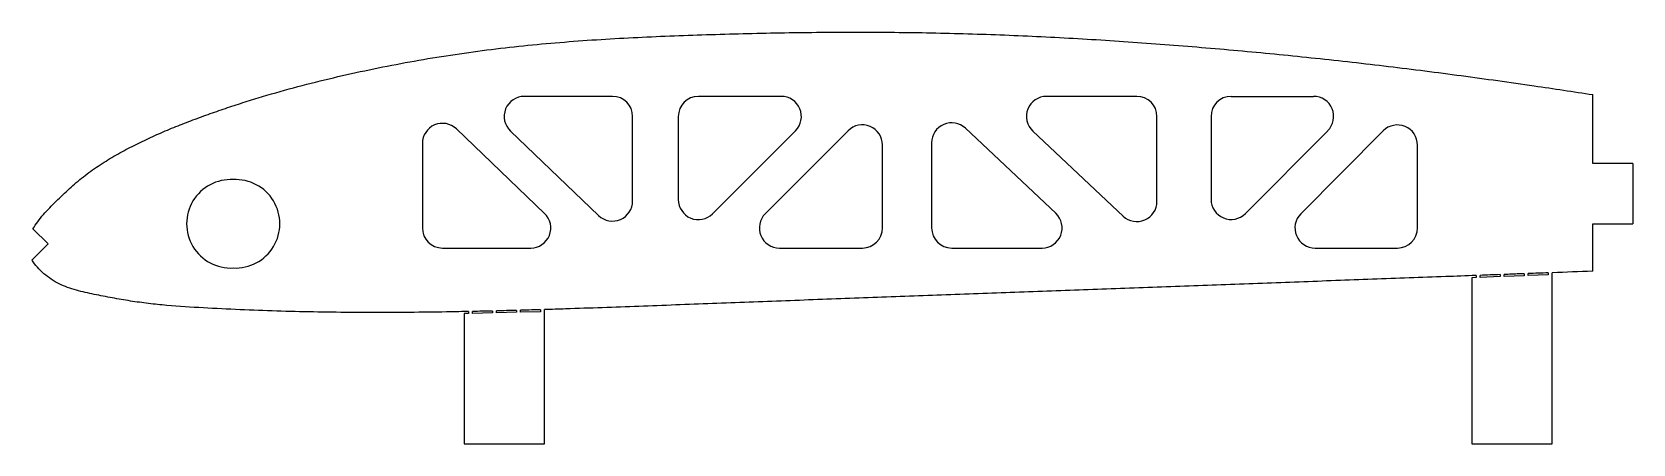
# Model space of a CAD drawing. Header units: millimetres. Extents: x 0.2 to 79.9, y -10 to 10.5.
import ezdxf

# ---------------------------------------------------------------- set-up
doc = ezdxf.new("R2010")
doc.units = ezdxf.units.MM

msp = doc.modelspace()

# ---------------------------------------------------------------- linework, layer by layer
at = {"color": 7, "linetype": 'Continuous', "lineweight": 25}
for p, q in [((29.1, 7.287), (24.707, 7.287)), ((37.501, 7.287), (33.373, 7.287)), ((55.201, 7.287), (50.704, 7.287)), ((59.895, 7.287), (63.999, 7.287)), ((77.901, 3.95), (77.901, 7.372)), ((25.717, 1.467), (21.325, 5.669)), ((30.1, 2.085), (30.1, 6.287)), ((32.373, 6.287), (32.373, 2.158)), ((34.08, 1.451), (38.208, 5.58)), ((40.83, 5.58), (36.701, 1.451)), ((51.165, 1.473), (46.669, 5.702)), ((56.201, 2.058), (56.201, 6.287)), ((58.895, 6.287), (58.895, 2.165)), ((64.708, 5.581), (60.604, 1.46)), ((19.633, 4.946), (19.633, 0.744)), ((24.016, 5.564), (28.408, 1.362)), ((42.537, 0.744), (42.537, 4.872)), ((44.984, 4.973), (44.984, 0.744)), ((50.019, 5.558), (54.516, 1.329)), ((67.467, 5.571), (63.363, 1.45)), ((69.175, 0.744), (69.175, 4.865)), ((79.901, 3.95), (77.901, 3.95)), ((79.901, 3.95), (79.901, 0.95)), ((77.901, 0.95), (79.901, 0.95)), ((77.901, -1.409), (77.901, 0.95)), ((0.248, 0.698), (0.996, -0.05)), ((0.996, -0.05), (0.2, -0.846)), ((20.633, -0.256), (25.026, -0.256)), ((37.408, -0.256), (41.537, -0.256)), ((45.984, -0.256), (50.48, -0.256)), ((64.071, -0.256), (68.175, -0.256)), ((73.286, -1.579), (73.286, -1.679)), ((73.486, -1.671), (73.486, -1.571)), ((74.486, -1.534), (74.486, -1.635)), ((74.685, -1.627), (74.685, -1.527)), ((75.685, -1.59), (74.685, -1.627)), ((75.685, -1.49), (75.685, -1.59)), ((75.885, -10), (75.885, -1.483)), ((72.087, -1.723), (71.885, -1.73)), ((71.885, -1.73), (71.885, -10)), ((72.087, -1.623), (72.087, -1.723)), ((72.287, -1.715), (72.287, -1.615)), ((73.286, -1.679), (72.287, -1.715)), ((74.486, -1.635), (73.486, -1.671)), ((21.923, -3.513), (21.721, -3.518)), ((21.721, -3.518), (21.721, -10)), ((21.923, -3.414), (21.923, -3.513)), ((22.122, -3.508), (22.122, -3.41)), ((23.122, -3.483), (22.122, -3.508)), ((23.122, -3.388), (23.122, -3.483)), ((23.322, -3.478), (23.322, -3.383)), ((24.322, -3.453), (23.322, -3.478)), ((24.322, -3.358), (24.322, -3.453)), ((24.522, -3.448), (24.522, -3.352)), ((25.521, -3.423), (24.522, -3.448)), ((25.521, -3.324), (25.521, -3.423)), ((25.721, -10), (25.721, -3.318)), ((21.721, -10), (25.721, -10)), ((71.885, -10), (75.885, -10))]:
    msp.add_line(p, q, dxfattribs=at)
for centre, radius, start, end in [((24.707, 6.287), 1, 90, 226.26915), ((29.1, 6.287), 1, 0, 90), ((33.373, 6.287), 1, 90, 180), ((37.501, 6.287), 1, 315, 90), ((50.704, 6.287), 1, 90, 226.75451), ((55.201, 6.287), 1, 0, 90), ((59.895, 6.287), 1, 90, 180), ((63.999, 6.287), 1, 315.11944, 90), ((20.633, 4.946), 1, 46.26915, 180), ((41.537, 4.872), 1, 360, 135), ((45.984, 4.973), 1, 46.75451, 180), ((68.175, 4.865), 1, 360, 135.11944), ((10.096, 0.95), 2.2, 86.86371, 273.13629), ((10.336, 0.95), 2.2, 266.86371, 93.13629), ((29.1, 2.085), 1, 226.26915, 0), ((33.373, 2.158), 1, 180, 315), ((55.201, 2.058), 1, 226.75451, 0), ((59.895, 2.165), 1, 180, 315.11944), ((25.026, 0.744), 1, 270, 46.26915), ((37.408, 0.744), 1, 135, 270), ((50.48, 0.744), 1, 270, 46.75451), ((64.071, 0.744), 1, 135.11944, 270), ((20.633, 0.744), 1, 180, 270), ((41.537, 0.744), 1, 270, 0), ((45.984, 0.744), 1, 180, 270), ((68.175, 0.744), 1, 270, 0)]:
    msp.add_arc(centre, radius, start, end, dxfattribs=at)
for points, knots in [([(0.248, 0.698), (0.318, 0.821), (0.482, 1.066), (0.766, 1.412), (1.077, 1.746), (1.399, 2.07), (1.725, 2.39), (2.058, 2.702), (2.516, 3.104), (3.117, 3.572), (3.878, 4.078), (4.669, 4.536), (5.481, 4.956), (6.309, 5.342), (7.149, 5.701), (7.998, 6.037), (8.855, 6.353), (9.718, 6.654), (10.585, 6.942), (11.747, 7.306), (13.212, 7.723), (14.983, 8.171), (16.766, 8.572), (18.557, 8.929), (20.357, 9.244), (22.164, 9.514), (24.582, 9.812), (27.616, 10.08), (31.265, 10.277), (34.917, 10.398), (38.57, 10.475), (42.224, 10.491), (45.878, 10.44), (49.529, 10.312), (53.178, 10.117), (56.823, 9.862), (60.464, 9.555), (64.101, 9.196), (67.732, 8.787), (71.356, 8.326), (74.746, 7.851), (76.926, 7.522), (77.901, 7.372)], [0.497079, 0.497079, 0.497079, 0.497079, 0.4988977, 0.5008465, 0.5027953, 0.5047441, 0.506693, 0.5086418, 0.5105906, 0.5144882, 0.5183859, 0.5222835, 0.5261812, 0.5300788, 0.5339764, 0.5378741, 0.5417717, 0.5456693, 0.549567, 0.5534646, 0.5612599, 0.5690552, 0.5768504, 0.5846457, 0.592441, 0.6002363, 0.6080316, 0.6236221, 0.6392127, 0.6548032, 0.6703938, 0.6859843, 0.7015749, 0.7171654, 0.732756, 0.7483465, 0.7639371, 0.7795276, 0.7951182, 0.8107087, 0.8262993, 0.8389277, 0.8389277, 0.8389277, 0.8389277]), ([(21.923, -3.414), (21.71, -3.418), (20.89, -3.434), (19.46, -3.455), (17.633, -3.466), (15.806, -3.461), (13.979, -3.436), (12.153, -3.391), (10.327, -3.317), (8.502, -3.225), (6.983, -3.124), (5.772, -2.991), (4.868, -2.861), (3.97, -2.694), (3.073, -2.518), (2.183, -2.313), (1.473, -2.023), (0.965, -1.684), (0.617, -1.388), (0.365, -1.102), (0.238, -0.911), (0.2, -0.846)], [0.39484424, 0.39484424, 0.39484424, 0.39484424, 0.39755909, 0.40535437, 0.41314965, 0.42094492, 0.4287402, 0.43653547, 0.44433075, 0.45212603, 0.4599213, 0.46381894, 0.46771658, 0.47161422, 0.47551186, 0.47940949, 0.48330713, 0.48525595, 0.48720477, 0.48915359, 0.49012296, 0.49012296, 0.49012296, 0.49012296]), ([(74.486, -1.534), (74.402, -1.538), (74.069, -1.55), (73.736, -1.562), (73.486, -1.571)], [0.170422859, 0.170422859, 0.170422859, 0.170422859, 0.171496079, 0.174689681, 0.174689681, 0.174689681, 0.174689681]), ([(77.901, -1.409), (77.896, -1.409), (77.224, -1.434), (76.552, -1.459), (75.885, -1.483)], [0.155840476, 0.155840476, 0.155840476, 0.155840476, 0.155905527, 0.164449307, 0.164449307, 0.164449307, 0.164449307]), ([(72.087, -1.623), (71.586, -1.641), (69.867, -1.704), (66.931, -1.812), (63.28, -1.946), (59.628, -2.08), (55.977, -2.214), (52.326, -2.349), (48.674, -2.483), (45.023, -2.616), (41.371, -2.749), (37.72, -2.882), (34.677, -2.996), (32.243, -3.089), (30.417, -3.158), (28.591, -3.224), (27.026, -3.277), (26.069, -3.307), (25.721, -3.318)], [0.1806632, 0.1806632, 0.1806632, 0.1806632, 0.1870866, 0.2026772, 0.2182677, 0.2338583, 0.2494488, 0.2650394, 0.2806299, 0.2962205, 0.3118111, 0.3274016, 0.3429922, 0.3507874, 0.3585827, 0.366378, 0.3741733, 0.37863, 0.37863, 0.37863, 0.37863]), ([(23.122, -3.388), (23.119, -3.388), (22.786, -3.396), (22.453, -3.403), (22.122, -3.41)], [0.389724414, 0.389724414, 0.389724414, 0.389724414, 0.389763817, 0.393990962, 0.393990962, 0.393990962, 0.393990962]), ([(25.521, -3.324), (25.327, -3.33), (24.994, -3.339), (24.661, -3.349), (24.522, -3.352)], [0.379483511, 0.379483511, 0.379483511, 0.379483511, 0.38196854, 0.383750757, 0.383750757, 0.383750757, 0.383750757])]:
    msp.add_open_spline(points, degree=3, knots=knots, dxfattribs=at)
for points in [[(73.286, -1.579), (72.953, -1.591), (72.62, -1.603), (72.287, -1.615)], [(75.685, -1.49), (75.352, -1.503), (75.018, -1.515), (74.685, -1.527)], [(24.322, -3.358), (23.989, -3.367), (23.655, -3.375), (23.322, -3.383)]]:
    msp.add_open_spline(points, degree=3, dxfattribs=at)

doc.saveas('drawing.dxf')
